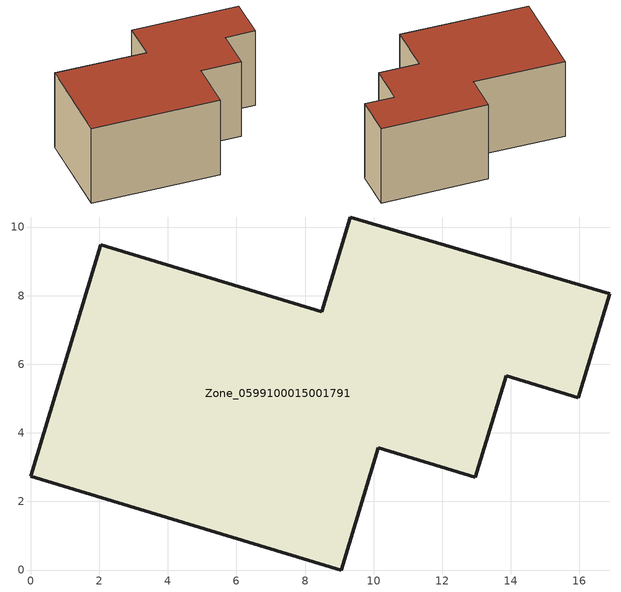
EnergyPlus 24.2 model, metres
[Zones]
Zone_0599100015001791
 floor ground (C_G): 16.89,8.05 15.97,5.02 13.86,5.66 12.97,2.71 10.13,3.56 9.05,0 0,2.73 2.04,9.48 8.49,7.53 9.32,10.29 z0.88
 wall outside (C_F): 15.97,5.02 16.89,8.05 9.32,10.29 8.49,7.53 2.04,9.48 0,2.73 9.05,0 10.13,3.56 12.97,2.71 13.86,5.66 15.97,5.02 z0.88:7.12
 roof outside (C_R): 16.89,8.05 9.32,10.29 8.49,7.53 2.04,9.48 0,2.73 9.05,0 10.13,3.56 12.97,2.71 13.86,5.66 15.97,5.02 z7.12
[BUILDING]
Pand.0599100015001791: North Axis=0; Terrain=City; Loads Convergence Tolerance Value=0.04; Temperature Convergence Tolerance Value=0.4; Solar Distribution=FullExterior; Maximum Number of Warmup Days=25; Minimum Number of Warmup Days=1
[Site:Location]
Rotterdam.The.Hague.AP_ZH_NLD Design_Conditions: Latitude=51.96; Longitude=4.45; Time Zone=1; Elevation=-4.5
[SITE:GROUNDTEMPERATURE:BUILDINGSURFACE]
18, 18, 18, 18, 18, 18, 18, 18, 18, 18, 18, 18
[MATERIAL] Thermal Absorptance=0.9; Solar Absorptance=0.7; Visible Absorptance=0.7
Name | Roughness | Thickness | Conductivity | Density | Specific Heat
G.D.1975-1991 | MediumSmooth | 0.15 | 0.288461 | 540 | 1210
F.D.1975-1991 | Rough | 0.3 | 0.230769 | 1920 | 840
R.D.1975-1991 | MediumRough | 0.2 | 0.153846 | 1500 | 1000
[CONSTRUCTION]
C_G: G.D.1975-1991
C_F: F.D.1975-1991
C_R: R.D.1975-1991
[ZONE]
Zone_0599100015001791: Type=1; Multiplier=1; Ceiling Height=Autocalculate; Volume=Autocalculate; Floor Area=autocalculate; Part of Total Floor Area=Yes
[ZONEINFILTRATION:DESIGNFLOWRATE]
Infil_Zone_0599100015001791: Zone or ZoneList or Space or SpaceList=Zone_0599100015001791; Schedule=AlwaysOn; Design Flow Rate Calculation Method=Flow/Area; Flow Rate per Floor Area=0.0042; Constant Term Coefficient=1; Temperature Term Coefficient=0; Velocity Term Coefficient=0; Velocity Squared Term Coefficient=0
[HVACTEMPLATE:ZONE:IDEALLOADSAIRSYSTEM]
Zone_0599100015001791: Maximum Heating Supply Air Temperature=50; Minimum Cooling Supply Air Temperature=13; Maximum Heating Supply Air Humidity Ratio=0.0156; Minimum Cooling Supply Air Humidity Ratio=0.0077; Heating Limit=NoLimit; Cooling Limit=NoLimit; Dehumidification Control Type=ConstantSensibleHeatRatio; Cooling Sensible Heat Ratio=0.7; Dehumidification Setpoint=60; Humidification Control Type=None; Humidification Setpoint=30; Outdoor Air Method=None; Outdoor Air Flow Rate per Person=0.00944; Outdoor Air Flow Rate per Zone Floor Area=0; Outdoor Air Flow Rate per Zone=0; Demand Controlled Ventilation Type=None; Outdoor Air Economizer Type=NoEconomizer; Heat Recovery Type=None; Sensible Heat Recovery Effectiveness=0.7; Latent Heat Recovery Effectiveness=0.65
[ZONECONTROL:THERMOSTAT]
ThermostatControl_Zone_0599100015001791: Zone or ZoneList=Zone_0599100015001791; Control Type Schedule=DualSetpointControlType; Control 1=Thermostat_Zone_0599100015001791; Temperature Difference Between Cutout And Setpoint=0
[THERMOSTATSETPOINT:DUALSETPOINT]
Thermostat_Zone_0599100015001791: Heating Setpoint Temperature Schedule=HeatingSetpoint_Zone_0599100015001791; Cooling Setpoint Temperature Schedule=CoolingSetpoint_Zone_0599100015001791
[SCHEDULE:COMPACT]
HeatingSetpoint_Zone_0599100015001791: Through: 12/31, For: AllDays, Until: 24:00, 21
CoolingSetpoint_Zone_0599100015001791: Through: 12/31, For: AllDays, Until: 24:00, 24
DualSetpointControlType: Through: 12/31, For: AllDays, Until: 24:00, 4
AlwaysOn: Through: 12/31, For: AllDays, Until: 24:00, 1
